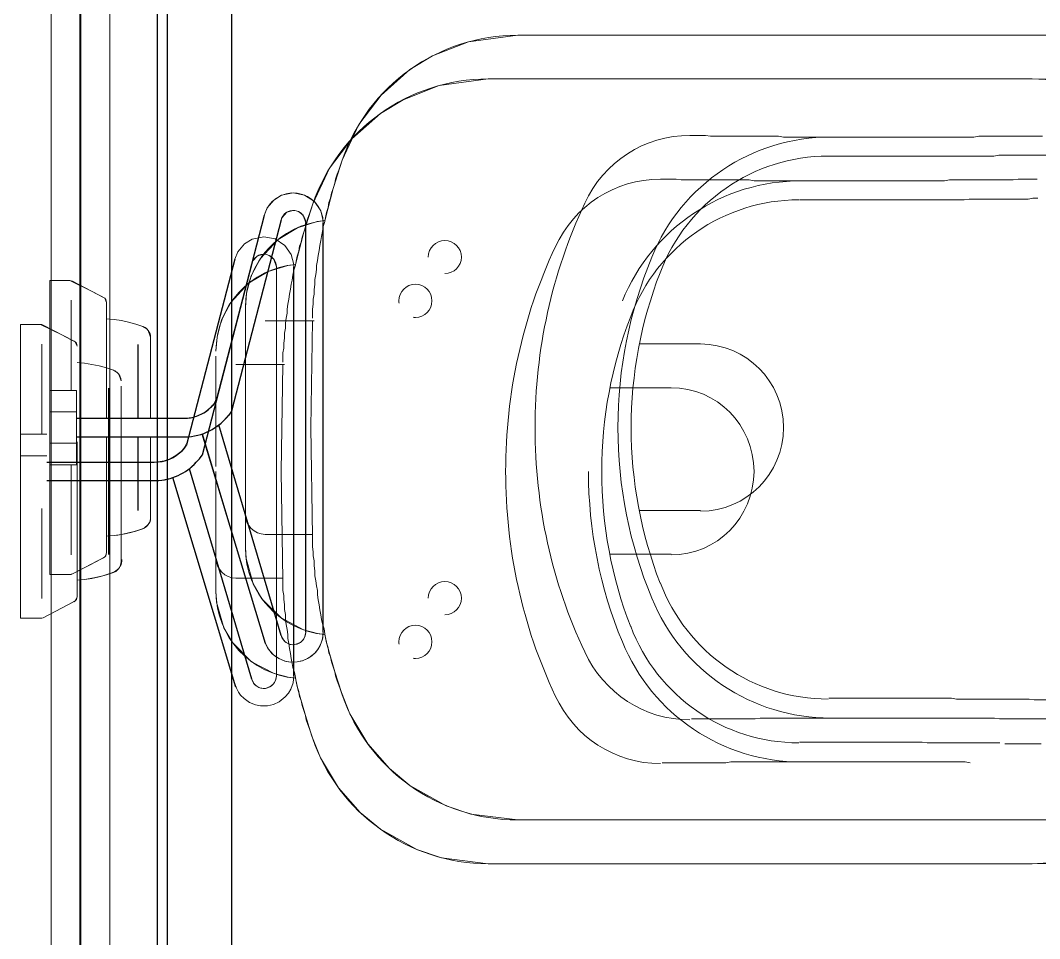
# Model space of a CAD drawing. Extents: x -14.2 to 52.3, y 3.7 to 90.9.
# Drawn here: x 28.876 to 29.398, y 20.151 to 20.621 of the extents above; entities that cross this region are included whole.
import ezdxf

# ---------------------------------------------------------------- set-up
doc = ezdxf.new("R2010")
doc.units = 0
doc.linetypes.add('limpo_PINI-PSG-PE-0102-LAZ-R00$0$IMPORT-IMPORT-DASHDOT', pattern=[1, 0.5, -0.25, 0, -0.25])
for name, color, linetype, lineweight, true_color in [('limpo_PINI-PSG-PE-0102-LAZ-R00$0$0-16', 7, 'limpo_PINI-PSG-PE-0102-LAZ-R00$0$IMPORT-IMPORT-DASHDOT', 5, 0x999999), ('limpo_PINI-PSG-PE-0102-LAZ-R00$0$0-17', 7, 'Continuous', 20, 0x999999), ('limpo_PINI-PSG-PE-0102-LAZ-R00$0$0-19', 7, 'Continuous', 25, 0x999999), ('limpo_PINI-PSG-PE-0102-LAZ-R00$0$0-8', 7, 'Continuous', 5, 0x999999)]:
    doc.layers.add(name, color=color, linetype=linetype, lineweight=lineweight, true_color=true_color)
for name, color, linetype, lineweight in [('limpo_PINI-PSG-PE-0102-LAZ-R00$0$0-20', 7, 'Continuous', 5), ('limpo_PINI-PSG-PE-0102-LAZ-R00$0$A-WALL', 1, 'Continuous', 5), ('limpo_PINI-PSG-PE-0102-LAZ-R00$0$A-WALL-FNSH', 1, 'Continuous', 40), ('limpo_PINI-PSG-PE-0102-LAZ-R00$0$LAYOUT_AMB_LAZ_dwg', 8, 'Continuous', 5)]:
    doc.layers.add(name, color=color, linetype=linetype, lineweight=lineweight)
doc.layers.add('limpo_PINI-PSG-PE-0102-LAZ-R00$0$XR_ARQT', color=7, linetype='Continuous')
doc.layers.add('XR_ARQT', color=7, linetype='Continuous')

# ---------------------------------------------------------------- blocks, each defined once
blk = doc.blocks.new('limpo_PINI-PSG-PE-0102-LAZ-R00$0$LAZ GERAL - PNE_dwg-25011385-009 - PRE - PAV_ LAZER - GERAL')
at = {"layer": 'limpo_PINI-PSG-PE-0102-LAZ-R00$0$0-16'}
blk.add_arc((8.45336, -4.88281), 0.75, 4.0418, 355.9582, dxfattribs=at)
at = {"layer": 'limpo_PINI-PSG-PE-0102-LAZ-R00$0$0-17'}
for p, q in [((7.27528, -4.35276), (7.27528, -4.39885)), ((7.29331, -4.42261), (7.29331, -4.44502)), ((7.27528, -4.43687), (7.27528, -4.48296))]:
    blk.add_line(p, q, dxfattribs=at)
at = {"layer": 'limpo_PINI-PSG-PE-0102-LAZ-R00$0$0-17', "flags": 128}
for points in [[(7.26428, -4.34269), (7.27454, -4.34269), (7.27528, -4.34276), (7.27595, -4.34303), (7.29171, -4.35128), (7.29238, -4.35168), (7.29291, -4.35235), (7.29318, -4.35309), (7.29331, -4.35389), (7.29331, -4.40284), (7.29331, -4.41311)], [(7.3131, -4.3667), (7.31189, -4.36616), (7.30827, -4.36496), (7.30458, -4.36395), (7.30089, -4.36315), (7.29714, -4.36261), (7.29331, -4.36227)], [(7.26428, -4.49303), (7.27454, -4.49303), (7.27528, -4.49296), (7.27595, -4.49269), (7.29171, -4.48445), (7.29238, -4.48404), (7.29291, -4.48337), (7.29318, -4.48264), (7.29331, -4.48183), (7.29331, -4.43288)], [(7.3131, -4.46902), (7.31189, -4.46956), (7.30827, -4.47077), (7.30458, -4.47177), (7.30089, -4.47258), (7.29714, -4.47311), (7.29331, -4.47345)]]:
    blk.add_lwpolyline(points, dxfattribs=at)
at = {"layer": 'limpo_PINI-PSG-PE-0102-LAZ-R00$0$0-17'}
for centre, major_axis, ratio, start_param, end_param in [((7.30875, -4.37273), (0.00228, 0.00707), 1, 5.677274, 5.971254), ((7.31017, -4.37165), (0.00425, 0.00372), 0.999999, 5.564264, 6.216714), ((7.31017, -4.46408), (-0.00479, 0.00299), 1, 3.047188, 3.699639), ((7.30875, -4.46299), (-0.00385, 0.00636), 1, 3.221699, 3.51568)]:
    blk.add_ellipse(centre, major_axis=major_axis, ratio=ratio, start_param=start_param, end_param=end_param, dxfattribs=at)
at = {"layer": 'limpo_PINI-PSG-PE-0102-LAZ-R00$0$0-19'}
for p, q in [((7.39517, -4.5225), (7.39517, -4.31322)), ((7.40413, -4.5225), (7.40413, -4.31322)), ((7.30951, -4.41311), (7.30951, -4.37537)), ((7.38256, -4.52411), (7.35071, -4.41652)), ((7.27786, -4.42261), (7.33394, -4.42261)), ((7.30951, -4.46035), (7.30951, -4.42261)), ((7.33272, -4.42261), (7.33516, -4.42251)), ((7.37451, -4.52822), (7.34227, -4.42099))]:
    blk.add_line(p, q, dxfattribs=at)
at = {"layer": 'limpo_PINI-PSG-PE-0102-LAZ-R00$0$0-19', "flags": 128}
for points in [[(7.37389, -4.30937), (7.34929, -4.40427), (7.34817, -4.40584)], [(7.38256, -4.31161), (7.35721, -4.40955), (7.35584, -4.41148)], [(7.27786, -4.41311), (7.33272, -4.41311), (7.3347, -4.41306)]]:
    blk.add_lwpolyline(points, dxfattribs=at)
at = {"layer": 'limpo_PINI-PSG-PE-0102-LAZ-R00$0$0-19'}
for centre, major_axis, start_param, end_param in [((7.33274, -4.39332), (-0.01666, 0.01078), 2.567136, 2.90778), ((7.33088, -4.39125), (0.00894, 0.02078), 4.306234, 4.417297), ((7.33259, -4.39267), (0.01968, 0.00573), 4.532207, 4.844475), ((7.33259, -4.39296), (-0.01401, 0.02622), 3.16869, 3.549003), ((7.33312, -4.39416), (-0.00752, 0.02741), 2.945655, 3.396397)]:
    blk.add_ellipse(centre, major_axis=major_axis, ratio=1, start_param=start_param, end_param=end_param, dxfattribs=at)
for points in [[(7.32422, -4.17329), (7.32422, -4.17329), (7.32422, -4.8623), (7.32422, -4.8623)], [(7.35722, -4.17329), (7.35722, -4.17329), (7.35722, -4.8623), (7.35722, -4.8623)]]:
    blk.add_open_spline(points, degree=3, dxfattribs=at)
at = {"layer": 'limpo_PINI-PSG-PE-0102-LAZ-R00$0$0-20', "flags": 128}
for points in [[(7.35722, -4.8623), (7.35722, -4.17329)], [(7.32422, -4.17329), (7.32422, -4.8623)], [(7.78169, -4.2172), (7.50356, -4.2172), (7.47846, -4.22057), (7.45996, -4.22779), (7.44846, -4.23481), (7.43371, -4.2478), (7.42236, -4.26288), (7.41381, -4.28113), (7.40915, -4.29552), (7.40513, -4.31139), (7.40492, -4.31203), (7.40103, -4.31252), (7.391, -4.31564), (7.38101, -4.32167), (7.37191, -4.3315), (7.3672, -4.34032), (7.36485, -4.34918), (7.36428, -4.35648), (7.36428, -4.41786), (7.36428, -4.47925), (7.36463, -4.48484), (7.36831, -4.49781), (7.37272, -4.50537), (7.38252, -4.51522), (7.39399, -4.52129), (7.40117, -4.52319), (7.40492, -4.5237), (7.40619, -4.5292), (7.41, -4.54275), (7.41339, -4.55333), (7.41776, -4.5643), (7.42691, -4.57965), (7.43799, -4.59227), (7.44846, -4.60091), (7.467, -4.61126), (7.47958, -4.61549), (7.50356, -4.61852), (7.78169, -4.61852)], [(7.26428, -4.34269), (7.27454, -4.34269), (7.28553, -4.34804), (7.29027, -4.35053), (7.29238, -4.35168), (7.29331, -4.35389), (7.29331, -4.35818), (7.29331, -4.36227), (7.29714, -4.36261), (7.30089, -4.36315), (7.30458, -4.36395), (7.30827, -4.36496), (7.31189, -4.36616), (7.31393, -4.3674), (7.31466, -4.36822), (7.31582, -4.37165), (7.31582, -4.37436), (7.31582, -4.41311), (7.32393, -4.41311), (7.32714, -4.41311), (7.33371, -4.41308), (7.3347, -4.41306), (7.33785, -4.41248), (7.34086, -4.41142), (7.34381, -4.40978), (7.34644, -4.40767), (7.34817, -4.40584), (7.34973, -4.40256), (7.37389, -4.30937), (7.37547, -4.30553), (7.37882, -4.30152), (7.38278, -4.29907), (7.38876, -4.29786), (7.3946, -4.29901), (7.39958, -4.30231), (7.40281, -4.307), (7.40408, -4.31211), (7.40413, -4.31322), (7.40413, -4.5225), (7.4037, -4.52608), (7.40257, -4.52924), (7.40135, -4.53131), (7.39975, -4.53324), (7.39668, -4.53566), (7.39379, -4.53702), (7.39071, -4.53774), (7.38715, -4.53778), (7.38449, -4.53726), (7.38146, -4.53601), (7.3787, -4.53411), (7.3769, -4.53226), (7.37581, -4.53076), (7.37477, -4.52883), (7.37389, -4.52636), (7.3423, -4.42108), (7.34408, -4.42039), (7.34542, -4.41979), (7.3473, -4.41879), (7.34883, -4.41786), (7.35071, -4.41653), (7.35096, -4.41737), (7.38256, -4.52411), (7.38388, -4.52665), (7.38485, -4.52758), (7.38676, -4.52859), (7.38876, -4.52891), (7.38957, -4.52886), (7.39241, -4.52777), (7.39394, -4.52628), (7.39476, -4.52476), (7.39517, -4.5225), (7.39517, -4.31322), (7.39381, -4.30927), (7.39148, -4.30742), (7.38957, -4.30687), (7.38876, -4.30681), (7.38547, -4.30772), (7.38302, -4.31038), (7.38256, -4.31161), (7.35727, -4.40955), (7.35584, -4.41148), (7.35192, -4.41555), (7.35071, -4.41653), (7.3473, -4.41879), (7.34565, -4.41968), (7.34328, -4.42071), (7.34144, -4.42134), (7.33685, -4.42234), (7.33152, -4.42257), (7.32751, -4.42257), (7.31976, -4.42257), (7.31582, -4.42261), (7.31582, -4.46408), (7.31552, -4.46589), (7.31466, -4.46751), (7.31249, -4.46929), (7.31008, -4.47016), (7.30642, -4.47127), (7.30274, -4.47218), (7.29901, -4.47285), (7.29714, -4.47311), (7.29331, -4.47345), (7.29331, -4.48183), (7.29318, -4.48264), (7.29238, -4.48404), (7.29011, -4.48528), (7.28802, -4.48637), (7.28528, -4.48781), (7.27595, -4.49269), (7.27454, -4.49303), (7.27196, -4.49303), (7.26736, -4.49303), (7.26428, -4.49303), (7.26428, -4.34269)]]:
    blk.add_lwpolyline(points, dxfattribs=at)
at = {"layer": 'limpo_PINI-PSG-PE-0102-LAZ-R00$0$0-8'}
for p, q in [((7.26428, -4.34269), (7.26428, -4.49303)), ((7.31582, -4.37165), (7.31582, -4.41311)), ((7.31582, -4.42261), (7.31582, -4.46408))]:
    blk.add_line(p, q, dxfattribs=at)
at = {"layer": 'limpo_PINI-PSG-PE-0102-LAZ-R00$0$0-8', "flags": 128}
for points in [[(7.27786, -4.43687), (7.27786, -4.39885), (7.26428, -4.39885), (7.26428, -4.43687), (7.27786, -4.43687)], [(7.27786, -4.40988), (7.27786, -4.42584), (7.26428, -4.42584), (7.26428, -4.40988), (7.27786, -4.40988)]]:
    blk.add_lwpolyline(points, dxfattribs=at)
at = {"layer": 'limpo_PINI-PSG-PE-0102-LAZ-R00$0$0-8'}
for centre, major_axis, start_param, end_param in [((7.38876, -4.31322), (-0.01086, 0.01086), 3.926994, 6.814877), ((7.38876, -4.31322), (-0.00453, 0.00453), 3.926996, 6.814878), ((7.38876, -4.5225), (-0.01215, 0.0094), 0.912256, 3.800139), ((7.38876, -4.5225), (0.00498, 0.00403), 2.714875, 5.602758)]:
    blk.add_ellipse(centre, major_axis=major_axis, ratio=1, start_param=start_param, end_param=end_param, dxfattribs=at)
for points, knots in [([(7.50356, -4.2172), (7.50356, -4.2172), (7.46292, -4.2172), (7.42693, -4.24303), (7.41381, -4.28113)], [0.3333333, 0.3333333, 0.3333333, 0.3333333, 0.3333333, 1, 1, 1, 1]), ([(7.59161, -4.26843), (7.59161, -4.26843), (7.56833, -4.26843), (7.54758, -4.28197), (7.53785, -4.30314)], [0.3333333, 0.3333333, 0.3333333, 0.3333333, 0.3333333, 1, 1, 1, 1]), ([(7.66358, -4.26927), (7.66358, -4.26927), (7.62336, -4.26927), (7.58738, -4.2934), (7.57214, -4.33066)], [0.3333333, 0.3333333, 0.3333333, 0.3333333, 0.3333333, 1, 1, 1, 1]), ([(7.66231, -4.27901), (7.66231, -4.27901), (7.62421, -4.27901), (7.58992, -4.30272), (7.57637, -4.3387)], [0.3333333, 0.3333333, 0.3333333, 0.3333333, 0.3333333, 1, 1, 1, 1]), ([(7.4663, -4.32219), (7.4663, -4.32219), (7.46165, -4.32219), (7.45784, -4.326), (7.45784, -4.33066)], [0.5, 0.5, 0.5, 0.5, 0.5, 0.6666667, 0.6666667, 0.6666667, 0.6666667]), ([(7.4663, -4.32219), (7.4663, -4.32219), (7.46165, -4.32219), (7.45784, -4.326), (7.45784, -4.33066)], [0.5, 0.5, 0.5, 0.5, 0.5, 0.6666667, 0.6666667, 0.6666667, 0.6666667]), ([(7.47477, -4.33066), (7.47477, -4.33066), (7.47477, -4.326), (7.47096, -4.32219), (7.4663, -4.32219)], [0.3333333, 0.3333333, 0.3333333, 0.3333333, 0.3333333, 0.5, 0.5, 0.5, 0.5]), ([(7.47477, -4.33066), (7.47477, -4.33066), (7.47477, -4.326), (7.47096, -4.32219), (7.4663, -4.32219)], [0.3333333, 0.3333333, 0.3333333, 0.3333333, 0.3333333, 0.5, 0.5, 0.5, 0.5]), ([(7.4663, -4.33912), (7.4663, -4.33912), (7.47096, -4.33912), (7.47477, -4.33531), (7.47477, -4.33066)], [0.1666667, 0.1666667, 0.1666667, 0.1666667, 0.1666667, 0.3333333, 0.3333333, 0.3333333, 0.3333333]), ([(7.4663, -4.33912), (7.4663, -4.33912), (7.47096, -4.33912), (7.47477, -4.33531), (7.47477, -4.33066)], [0.1666667, 0.1666667, 0.1666667, 0.1666667, 0.1666667, 0.3333333, 0.3333333, 0.3333333, 0.3333333]), ([(7.63945, -4.41786), (7.63945, -4.41786), (7.63945, -4.39416), (7.6204, -4.37511), (7.59711, -4.37511)], [0.3333333, 0.3333333, 0.3333333, 0.3333333, 0.3333333, 1, 1, 1, 1]), ([(7.4663, -4.4966), (7.4663, -4.4966), (7.46165, -4.4966), (7.45784, -4.50041), (7.45784, -4.50507)], [0.5, 0.5, 0.5, 0.5, 0.5, 0.6666667, 0.6666667, 0.6666667, 0.6666667]), ([(7.4663, -4.4966), (7.4663, -4.4966), (7.46165, -4.4966), (7.45784, -4.50041), (7.45784, -4.50507)], [0.5, 0.5, 0.5, 0.5, 0.5, 0.6666667, 0.6666667, 0.6666667, 0.6666667]), ([(7.47477, -4.50507), (7.47477, -4.50507), (7.47477, -4.50041), (7.47096, -4.4966), (7.4663, -4.4966)], [0.3333333, 0.3333333, 0.3333333, 0.3333333, 0.3333333, 0.5, 0.5, 0.5, 0.5]), ([(7.47477, -4.50507), (7.47477, -4.50507), (7.47477, -4.50041), (7.47096, -4.4966), (7.4663, -4.4966)], [0.3333333, 0.3333333, 0.3333333, 0.3333333, 0.3333333, 0.5, 0.5, 0.5, 0.5]), ([(7.4663, -4.51354), (7.4663, -4.51354), (7.47096, -4.51354), (7.47477, -4.50973), (7.47477, -4.50507)], [0.1666667, 0.1666667, 0.1666667, 0.1666667, 0.1666667, 0.3333333, 0.3333333, 0.3333333, 0.3333333]), ([(7.4663, -4.51354), (7.4663, -4.51354), (7.47096, -4.51354), (7.47477, -4.50973), (7.47477, -4.50507)], [0.1666667, 0.1666667, 0.1666667, 0.1666667, 0.1666667, 0.3333333, 0.3333333, 0.3333333, 0.3333333])]:
    blk.add_open_spline(points, degree=3, knots=knots, dxfattribs=at)
for points in [[(7.78169, -4.2172), (7.78169, -4.2172), (7.50356, -4.2172), (7.50356, -4.2172)], [(7.59246, -4.26843), (7.59288, -4.26843), (7.59246, -4.26843), (7.59161, -4.26843)], [(7.59965, -4.26843), (7.59965, -4.26843), (7.59246, -4.26843), (7.59246, -4.26843)], [(7.60219, -4.26885), (7.60219, -4.26885), (7.59965, -4.26843), (7.59965, -4.26843)], [(7.63691, -4.26885), (7.63691, -4.26885), (7.60219, -4.26885), (7.60219, -4.26885)], [(7.63945, -4.26927), (7.63945, -4.26927), (7.63691, -4.26885), (7.63691, -4.26885)], [(7.73681, -4.26927), (7.73681, -4.26927), (7.63945, -4.26927), (7.63945, -4.26927)], [(7.664, -4.26927), (7.66527, -4.26927), (7.66527, -4.26927), (7.66358, -4.26927)], [(7.73935, -4.26885), (7.73935, -4.26885), (7.73681, -4.26927), (7.73681, -4.26927)], [(7.77195, -4.26885), (7.77195, -4.26885), (7.73935, -4.26885), (7.73935, -4.26885)], [(7.66273, -4.27901), (7.664, -4.27901), (7.664, -4.27901), (7.66231, -4.27901)], [(7.74697, -4.27901), (7.74697, -4.27901), (7.66273, -4.27901), (7.66273, -4.27901)], [(7.74951, -4.27859), (7.74951, -4.27859), (7.74697, -4.27901), (7.74697, -4.27901)], [(7.77957, -4.27859), (7.77957, -4.27859), (7.74951, -4.27859), (7.74951, -4.27859)], [(7.41212, -4.28621), (7.41212, -4.28621), (7.41296, -4.28367), (7.41296, -4.28367)], [(7.41296, -4.28367), (7.41296, -4.28367), (7.41381, -4.28113), (7.41381, -4.28113)], [(7.41042, -4.29086), (7.41042, -4.29086), (7.41127, -4.28832), (7.41127, -4.28832)], [(7.41127, -4.28832), (7.41127, -4.28832), (7.41212, -4.28621), (7.41212, -4.28621)], [(7.40915, -4.29552), (7.40915, -4.29552), (7.41, -4.29298), (7.41, -4.29298)], [(7.41, -4.29298), (7.41, -4.29298), (7.41042, -4.29086), (7.41042, -4.29086)], [(7.40788, -4.3006), (7.40788, -4.3006), (7.40831, -4.29806), (7.40831, -4.29806)], [(7.40831, -4.29806), (7.40831, -4.29806), (7.40915, -4.29552), (7.40915, -4.29552)], [(7.40661, -4.30526), (7.40661, -4.30526), (7.40704, -4.30272), (7.40704, -4.30272)], [(7.40704, -4.30272), (7.40704, -4.30272), (7.40788, -4.3006), (7.40788, -4.3006)], [(7.53785, -4.30314), (7.52091, -4.33912), (7.51245, -4.37807), (7.51245, -4.41786)], [(7.40492, -4.31245), (7.40492, -4.31245), (7.40534, -4.31034), (7.40534, -4.31034)], [(7.40534, -4.31034), (7.40534, -4.31034), (7.40577, -4.3078), (7.40577, -4.3078)], [(7.40577, -4.3078), (7.40577, -4.3078), (7.40661, -4.30526), (7.40661, -4.30526)], [(7.40492, -4.31203), (7.38206, -4.31415), (7.36428, -4.3332), (7.36428, -4.35648)], [(7.40365, -4.31753), (7.40365, -4.31753), (7.40407, -4.31499), (7.40407, -4.31499)], [(7.40407, -4.31499), (7.40407, -4.31499), (7.40492, -4.31245), (7.40492, -4.31245)], [(7.4028, -4.32219), (7.4028, -4.32219), (7.40323, -4.32007), (7.40323, -4.32007)], [(7.40323, -4.32007), (7.40323, -4.32007), (7.40365, -4.31753), (7.40365, -4.31753)], [(7.40196, -4.32727), (7.40196, -4.32727), (7.40238, -4.32473), (7.40238, -4.32473)], [(7.40238, -4.32473), (7.40238, -4.32473), (7.4028, -4.32219), (7.4028, -4.32219)], [(7.40111, -4.33235), (7.40111, -4.33235), (7.40153, -4.32981), (7.40153, -4.32981)], [(7.40153, -4.32981), (7.40153, -4.32981), (7.40196, -4.32727), (7.40196, -4.32727)], [(7.57214, -4.33066), (7.56071, -4.3586), (7.55478, -4.38781), (7.55478, -4.41786)], [(7.40069, -4.33489), (7.40069, -4.33489), (7.40111, -4.33235), (7.40111, -4.33235)], [(7.40069, -4.33701), (7.40069, -4.33701), (7.40069, -4.33489), (7.40069, -4.33489)], [(7.39984, -4.34209), (7.39984, -4.34209), (7.40026, -4.33955), (7.40026, -4.33955)], [(7.40026, -4.33955), (7.40026, -4.33955), (7.40069, -4.33701), (7.40069, -4.33701)], [(7.57637, -4.3387), (7.56663, -4.36368), (7.56155, -4.39077), (7.56155, -4.41786)], [(7.39942, -4.34717), (7.39942, -4.34717), (7.39984, -4.34463), (7.39984, -4.34463)], [(7.39984, -4.34463), (7.39984, -4.34463), (7.39984, -4.34209), (7.39984, -4.34209)], [(7.39899, -4.35225), (7.39899, -4.35225), (7.39942, -4.34971), (7.39942, -4.34971)], [(7.39942, -4.34971), (7.39942, -4.34971), (7.39942, -4.34717), (7.39942, -4.34717)], [(7.36428, -4.41786), (7.36428, -4.41786), (7.36428, -4.35648), (7.36428, -4.35648)], [(7.39857, -4.35733), (7.39857, -4.35733), (7.39899, -4.35479), (7.39899, -4.35479)], [(7.39857, -4.36198), (7.39857, -4.36198), (7.39857, -4.35733), (7.39857, -4.35733)], [(7.39899, -4.35479), (7.39899, -4.35479), (7.39899, -4.35225), (7.39899, -4.35225)], [(7.36428, -4.41786), (7.36428, -4.41786), (7.36428, -4.35902), (7.36428, -4.35902)], [(7.36428, -4.41532), (7.36428, -4.41532), (7.36428, -4.35902), (7.36428, -4.35902)], [(7.39857, -4.36325), (7.39857, -4.36325), (7.37444, -4.36325), (7.37444, -4.36325)], [(7.39857, -4.36325), (7.39857, -4.36325), (7.37444, -4.36325), (7.37444, -4.36325)], [(7.37444, -4.36325), (7.37444, -4.36325), (7.39942, -4.36325), (7.39942, -4.36325)], [(7.39857, -4.36325), (7.39857, -4.36325), (7.39772, -4.41786), (7.39772, -4.41786)], [(7.56579, -4.37511), (7.56579, -4.37511), (7.59711, -4.37511), (7.59711, -4.37511)], [(7.36428, -4.41532), (7.36428, -4.41532), (7.36428, -4.47671), (7.36428, -4.47671)], [(7.36428, -4.41786), (7.36428, -4.41786), (7.36428, -4.47671), (7.36428, -4.47671)], [(7.36428, -4.41786), (7.36428, -4.41786), (7.36428, -4.47925), (7.36428, -4.47925)], [(7.39857, -4.47332), (7.39857, -4.47332), (7.39772, -4.41786), (7.39772, -4.41786)], [(7.51245, -4.41786), (7.51245, -4.45766), (7.52091, -4.49703), (7.53785, -4.53259)], [(7.55478, -4.41786), (7.55478, -4.44792), (7.56071, -4.47755), (7.57214, -4.50507)], [(7.56155, -4.41786), (7.56155, -4.44496), (7.56663, -4.47205), (7.57637, -4.49745)], [(7.59711, -4.46062), (7.6204, -4.46062), (7.63945, -4.44157), (7.63945, -4.41786)], [(7.56579, -4.4602), (7.56579, -4.4602), (7.59711, -4.4602), (7.59711, -4.4602)], [(7.36428, -4.46231), (7.36428, -4.46782), (7.36894, -4.47247), (7.37444, -4.47247)], [(7.36428, -4.46231), (7.36428, -4.46782), (7.36894, -4.47247), (7.37444, -4.47247)], [(7.36428, -4.46231), (7.36428, -4.46782), (7.36894, -4.47247), (7.37444, -4.47247)], [(7.39857, -4.47247), (7.39857, -4.47247), (7.37444, -4.47247), (7.37444, -4.47247)], [(7.39857, -4.47247), (7.39857, -4.47247), (7.37444, -4.47247), (7.37444, -4.47247)], [(7.39857, -4.47882), (7.39857, -4.47882), (7.39857, -4.47332), (7.39857, -4.47332)], [(7.36428, -4.47925), (7.36428, -4.50253), (7.38206, -4.52158), (7.40492, -4.5237)], [(7.39899, -4.48136), (7.39899, -4.48136), (7.39857, -4.47882), (7.39857, -4.47882)], [(7.39899, -4.48348), (7.39899, -4.48348), (7.39899, -4.48136), (7.39899, -4.48136)], [(7.39942, -4.48602), (7.39942, -4.48602), (7.39899, -4.48348), (7.39899, -4.48348)], [(7.39942, -4.48856), (7.39942, -4.48856), (7.39942, -4.48602), (7.39942, -4.48602)], [(7.39984, -4.4911), (7.39984, -4.4911), (7.39942, -4.48856), (7.39942, -4.48856)], [(7.39984, -4.49364), (7.39984, -4.49364), (7.39984, -4.4911), (7.39984, -4.4911)], [(7.40026, -4.49618), (7.40026, -4.49618), (7.39984, -4.49364), (7.39984, -4.49364)], [(7.40069, -4.49872), (7.40069, -4.49872), (7.40026, -4.49618), (7.40026, -4.49618)], [(7.57637, -4.49703), (7.58992, -4.53301), (7.62421, -4.55672), (7.66231, -4.55672)], [(7.40111, -4.50126), (7.40111, -4.50126), (7.40069, -4.49872), (7.40069, -4.49872)], [(7.40111, -4.50338), (7.40111, -4.50338), (7.40111, -4.50126), (7.40111, -4.50126)], [(7.40153, -4.50592), (7.40153, -4.50592), (7.40111, -4.50338), (7.40111, -4.50338)], [(7.40196, -4.50846), (7.40196, -4.50846), (7.40153, -4.50592), (7.40153, -4.50592)], [(7.40238, -4.511), (7.40238, -4.511), (7.40196, -4.50846), (7.40196, -4.50846)], [(7.57214, -4.50507), (7.58738, -4.54232), (7.62336, -4.56645), (7.66358, -4.56645)], [(7.4028, -4.51354), (7.4028, -4.51354), (7.40238, -4.511), (7.40238, -4.511)], [(7.40323, -4.51608), (7.40323, -4.51608), (7.4028, -4.51354), (7.4028, -4.51354)], [(7.40365, -4.51819), (7.40365, -4.51819), (7.40323, -4.51608), (7.40323, -4.51608)], [(7.4045, -4.52073), (7.4045, -4.52073), (7.40365, -4.51819), (7.40365, -4.51819)], [(7.40492, -4.52327), (7.40492, -4.52327), (7.4045, -4.52073), (7.4045, -4.52073)], [(7.40534, -4.52539), (7.40534, -4.52539), (7.40492, -4.52327), (7.40492, -4.52327)], [(7.40577, -4.52793), (7.40577, -4.52793), (7.40534, -4.52539), (7.40534, -4.52539)], [(7.40661, -4.53047), (7.40661, -4.53047), (7.40577, -4.52793), (7.40577, -4.52793)], [(7.40704, -4.53301), (7.40704, -4.53301), (7.40661, -4.53047), (7.40661, -4.53047)], [(7.40788, -4.53513), (7.40788, -4.53513), (7.40704, -4.53301), (7.40704, -4.53301)], [(7.53785, -4.53259), (7.54758, -4.55375), (7.56833, -4.5673), (7.59161, -4.5673)], [(7.40831, -4.53767), (7.40831, -4.53767), (7.40788, -4.53513), (7.40788, -4.53513)], [(7.40915, -4.54021), (7.40915, -4.54021), (7.40831, -4.53767), (7.40831, -4.53767)], [(7.41, -4.54275), (7.41, -4.54275), (7.40915, -4.54021), (7.40915, -4.54021)], [(7.41042, -4.54486), (7.41042, -4.54486), (7.41, -4.54275), (7.41, -4.54275)], [(7.41127, -4.5474), (7.41127, -4.5474), (7.41042, -4.54486), (7.41042, -4.54486)], [(7.41212, -4.54952), (7.41212, -4.54952), (7.41127, -4.5474), (7.41127, -4.5474)], [(7.41296, -4.55206), (7.41296, -4.55206), (7.41212, -4.54952), (7.41212, -4.54952)], [(7.41381, -4.5546), (7.41381, -4.5546), (7.41296, -4.55206), (7.41296, -4.55206)], [(7.41381, -4.5546), (7.42693, -4.5927), (7.46292, -4.61852), (7.50356, -4.61852)], [(7.66273, -4.55629), (7.66273, -4.55629), (7.72538, -4.55629), (7.72538, -4.55629)], [(7.72538, -4.55629), (7.72538, -4.55629), (7.72792, -4.55672), (7.72792, -4.55672)], [(7.72792, -4.55672), (7.72792, -4.55672), (7.76518, -4.55672), (7.76518, -4.55672)], [(7.76518, -4.55672), (7.76518, -4.55672), (7.76772, -4.55714), (7.76772, -4.55714)], [(7.76772, -4.55714), (7.76772, -4.55714), (7.78465, -4.55714), (7.78465, -4.55714)], [(7.59246, -4.56688), (7.59246, -4.56688), (7.62505, -4.56688), (7.62505, -4.56688)], [(7.62505, -4.56688), (7.62505, -4.56688), (7.62759, -4.56645), (7.62759, -4.56645)], [(7.62759, -4.56645), (7.62759, -4.56645), (7.7474, -4.56645), (7.7474, -4.56645)], [(7.7474, -4.56645), (7.7474, -4.56645), (7.74994, -4.56688), (7.74994, -4.56688)], [(7.74994, -4.56688), (7.74994, -4.56688), (7.78423, -4.56688), (7.78423, -4.56688)], [(7.78169, -4.61852), (7.78169, -4.61852), (7.50356, -4.61852), (7.50356, -4.61852)]]:
    blk.add_open_spline(points, degree=3, dxfattribs=at)
blk = doc.blocks.new('limpo_PINI-PSG-PE-0102-LAZ-R00$0$LAYOUT_AMB_LAZ_dwg-2867451-5PPE_008_LAZER__P_A_0_09_')
at = {"color": 71, "lineweight": 25}
for p, q in [((37518.94, 14719.21), (37494.33, 14624.31)), ((37527.61, 14716.96), (37502.26, 14619.02)), ((37549.17, 14506.08), (37549.17, 14715.35)), ((37454.56, 14568.22), (37454.56, 14653.21)), ((37493.22, 14622.73), (37494.39, 14624.31)), ((37500.89, 14617.09), (37502.31, 14619.02)), ((37527.61, 14504.47), (37495.76, 14612.06)), ((37422.91, 14605.96), (37478.99, 14605.96)), ((37477.77, 14605.96), (37480.21, 14606.07)), ((37519.55, 14500.36), (37487.32, 14607.59))]:
    blk.add_line(p, q, dxfattribs=at)
at = {"color": 253, "lineweight": 20}
for p, q in [((37420.32, 14675.82), (37420.32, 14629.72)), ((37420.32, 14591.71), (37420.32, 14545.61))]:
    blk.add_line(p, q, dxfattribs=at)
at = {"color": 9, "lineweight": 5}
for p, q in [((37422.91, 14629.72), (37409.33, 14629.72)), ((37409.33, 14618.69), (37422.91, 14618.69)), ((37464.81, 14606), (37460.87, 14605.96)), ((37417, 14535.55), (37412.41, 14535.55))]:
    blk.add_line(p, q, dxfattribs=at)
at = {"color": 9, "lineweight": 5, "flags": 128}
for points in [[(37479.28, 14855.29), (37479.28, 14166.28)], [(37509.33, 14549.33), (37509.67, 14543.74), (37513.36, 14530.76), (37517.77, 14523.21), (37527.57, 14513.36), (37539.03, 14507.29), (37546.21, 14505.39), (37549.97, 14504.88), (37551.24, 14499.38), (37555.05, 14485.83), (37558.43, 14475.25), (37562.81, 14464.28), (37571.96, 14448.92), (37583.04, 14436.31), (37593.51, 14427.66), (37612.05, 14417.32), (37624.63, 14413.09), (37648.6, 14410.06), (37926.73, 14410.06), (37946.12, 14411.14)], [(37940.22, 14810.85), (37926.73, 14811.38), (37648.6, 14811.38), (37623.5, 14808.01), (37605.01, 14800.79), (37593.5, 14793.77), (37578.76, 14780.78), (37567.41, 14765.7), (37558.86, 14747.45), (37554.2, 14733.06), (37550.18, 14717.18), (37549.97, 14716.55), (37546.08, 14716.06), (37536.05, 14712.94), (37526.06, 14706.9), (37516.96, 14697.08), (37512.25, 14688.26), (37509.9, 14679.4), (37509.33, 14672.1)], [(37468.98, 14615.47), (37472.19, 14615.47), (37478.76, 14615.49), (37479.75, 14615.52), (37482.89, 14616.09), (37485.91, 14617.15), (37488.86, 14618.79), (37491.49, 14620.91), (37493.22, 14622.73), (37494.78, 14626.01), (37518.94, 14719.21), (37520.52, 14723.05), (37523.86, 14727.06), (37527.83, 14729.5), (37533.81, 14730.72), (37539.65, 14729.56), (37544.62, 14726.27), (37547.86, 14721.57), (37549.13, 14716.46), (37549.17, 14715.35)], [(37496.01, 14611.21), (37527.61, 14504.47), (37528.93, 14501.92), (37529.9, 14501), (37531.81, 14499.99), (37533.81, 14499.67), (37534.62, 14499.72), (37537.46, 14500.81), (37538.98, 14502.29), (37539.81, 14503.82), (37540.22, 14506.08), (37540.22, 14715.35), (37538.86, 14719.3), (37536.53, 14721.16), (37534.62, 14721.71), (37533.81, 14721.76), (37530.52, 14720.85), (37528.07, 14718.2), (37527.61, 14716.96), (37502.31, 14619.02), (37500.89, 14617.09), (37496.97, 14613.03), (37495.76, 14612.05), (37492.35, 14609.78), (37490.7, 14608.9), (37488.33, 14607.87), (37486.49, 14607.24), (37481.9, 14606.24), (37476.57, 14606.01), (37472.56, 14606.01)], [(37409.33, 14535.55), (37409.33, 14685.88), (37419.59, 14685.88), (37430.57, 14680.53), (37435.32, 14678.05), (37437.42, 14676.9), (37438.36, 14674.68)], [(37438.36, 14666.3), (37442.18, 14665.97), (37445.94, 14665.43), (37449.63, 14664.63), (37453.32, 14663.62), (37456.94, 14662.41), (37458.98, 14661.18), (37459.71, 14660.36), (37460.87, 14656.93)], [(37460.87, 14654.21), (37460.87, 14564.5), (37460.57, 14562.69), (37459.71, 14561.07), (37457.54, 14559.28), (37455.13, 14558.41), (37451.47, 14557.31), (37447.78, 14556.4), (37444.06, 14555.73), (37442.18, 14555.46), (37438.36, 14555.13)], [(37549.17, 14506.08), (37548.75, 14502.5), (37547.61, 14499.33), (37546.4, 14497.27), (37544.79, 14495.34), (37541.73, 14492.92), (37538.84, 14491.56), (37535.75, 14490.84), (37532.19, 14490.8), (37529.54, 14491.32), (37526.51, 14492.56), (37523.75, 14494.47), (37521.95, 14496.32), (37520.86, 14497.82), (37519.81, 14499.75), (37518.94, 14502.22), (37487.35, 14607.5), (37489.13, 14608.19), (37490.46, 14608.79), (37492.35, 14609.78), (37493.88, 14610.72), (37495.76, 14612.05)], [(37438.36, 14546.75), (37438.23, 14545.94), (37437.42, 14544.53), (37435.16, 14543.3)], [(37430.33, 14540.77), (37421, 14535.88), (37419.59, 14535.55)]]:
    blk.add_lwpolyline(points, dxfattribs=at)
at = {"color": 253, "lineweight": 20, "flags": 128}
for points in [[(37409.33, 14685.88), (37419.59, 14685.88), (37420.32, 14685.82), (37421, 14685.55), (37436.75, 14677.3)], [(37436.75, 14677.37), (37437.42, 14676.9), (37437.96, 14676.23), (37438.23, 14675.49), (37438.36, 14674.68)], [(37458.14, 14661.88), (37456.94, 14662.41), (37453.32, 14663.62), (37449.63, 14664.63), (37445.94, 14665.43), (37442.18, 14665.97), (37438.36, 14666.3)], [(37436.75, 14544.06), (37437.42, 14544.53), (37437.96, 14545.2), (37438.23, 14545.94), (37438.36, 14546.75), (37438.36, 14625.8)], [(37458.14, 14559.55), (37456.94, 14559.02), (37453.32, 14557.81), (37449.63, 14556.8), (37445.94, 14556), (37442.18, 14555.46), (37438.36, 14555.13)], [(37409.33, 14535.55), (37419.59, 14535.55), (37420.32, 14535.61), (37421, 14535.88), (37436.75, 14544.13)]]:
    blk.add_lwpolyline(points, dxfattribs=at)
at = {"color": 71, "lineweight": 25, "flags": 128}
blk.add_lwpolyline([(37422.91, 14615.47), (37477.77, 14615.47), (37479.75, 14615.52)], dxfattribs=at)
at = {"color": 9, "lineweight": 5}
for centre, start, end in [((37533.81, 14715.35), 360, 165.4635), ((37533.81, 14506.08), 194.5365, 360)]:
    blk.add_arc(centre, 6.41, start, end, dxfattribs=at)
at = {"color": 253, "lineweight": 20}
for centre, radius, start, end in [((37455.22, 14656.93), 5.65, 0, 54.431), ((37453.8, 14565.59), 7.43, 305.7447, 0.9634)]:
    blk.add_arc(centre, radius, start, end, dxfattribs=at)
at = {"color": 71, "lineweight": 25}
for centre, radius, start in [((37477.64, 14635.91), 20.5, 275.9179), ((37478.17, 14634.41), 28.42, 274.1116)]:
    blk.add_arc(centre, radius, start, 320.8564, dxfattribs=at)
blk.add_open_spline([(37479.28, 14855.29), (37479.28, 14855.29), (37479.28, 14166.28), (37479.28, 14166.28)], degree=3, dxfattribs=at)
at = {"color": 9, "lineweight": 5}
for points, knots in [([(37648.6, 14811.38), (37648.6, 14811.38), (37607.96, 14811.38), (37571.98, 14785.55), (37558.86, 14747.45)], [0.3333333, 0.3333333, 0.3333333, 0.3333333, 0.3333333, 1, 1, 1, 1]), ([(37736.66, 14760.15), (37736.66, 14760.15), (37713.37, 14760.15), (37692.63, 14746.61), (37682.89, 14725.44)], [0.3333333, 0.3333333, 0.3333333, 0.3333333, 0.3333333, 1, 1, 1, 1]), ([(37808.62, 14759.31), (37808.62, 14759.31), (37768.41, 14759.31), (37732.42, 14735.18), (37717.18, 14697.92)], [0.3333333, 0.3333333, 0.3333333, 0.3333333, 0.3333333, 1, 1, 1, 1]), ([(37807.35, 14749.57), (37807.35, 14749.57), (37769.25, 14749.57), (37734.96, 14725.86), (37721.42, 14689.88)], [0.3333333, 0.3333333, 0.3333333, 0.3333333, 0.3333333, 1, 1, 1, 1]), ([(37611.35, 14706.39), (37611.35, 14706.39), (37606.69, 14706.39), (37602.88, 14702.58), (37602.88, 14697.92)], [0.5, 0.5, 0.5, 0.5, 0.5, 0.6666667, 0.6666667, 0.6666667, 0.6666667]), ([(37619.82, 14697.92), (37619.82, 14697.92), (37619.82, 14702.58), (37616.01, 14706.39), (37611.35, 14706.39)], [0.3333333, 0.3333333, 0.3333333, 0.3333333, 0.3333333, 0.5, 0.5, 0.5, 0.5]), ([(37602.88, 14697.92), (37602.88, 14697.92), (37602.88, 14697.51), (37602.91, 14697.11), (37602.97, 14696.72)], [0.66666667, 0.66666667, 0.66666667, 0.66666667, 0.66666668, 0.69591094, 0.69591094, 0.69591094, 0.69591094]), ([(37611.35, 14689.46), (37611.35, 14689.46), (37616.01, 14689.46), (37619.82, 14693.27), (37619.82, 14697.92)], [0.1666667, 0.1666667, 0.1666667, 0.1666667, 0.1666667, 0.3333333, 0.3333333, 0.3333333, 0.3333333]), ([(37784.49, 14610.72), (37784.49, 14610.72), (37784.49, 14634.42), (37765.44, 14653.47), (37742.16, 14653.47)], [0.3333333, 0.3333333, 0.3333333, 0.3333333, 0.3333333, 1, 1, 1, 1]), ([(37926.73, 14410.06), (37926.73, 14410.06), (38007.59, 14410.06), (38077.86, 14466.36), (38095.64, 14545.1)], [0.3333333, 0.3333333, 0.3333333, 0.3333333, 0.3333333, 1, 1, 1, 1]), ([(37611.35, 14531.98), (37611.35, 14531.98), (37606.69, 14531.98), (37602.88, 14528.17), (37602.88, 14523.51)], [0.5, 0.5, 0.5, 0.5, 0.5, 0.6666667, 0.6666667, 0.6666667, 0.6666667]), ([(37619.82, 14523.51), (37619.82, 14523.51), (37619.82, 14528.17), (37616.01, 14531.98), (37611.35, 14531.98)], [0.3333333, 0.3333333, 0.3333333, 0.3333333, 0.3333333, 0.5, 0.5, 0.5, 0.5]), ([(37602.88, 14523.51), (37602.88, 14523.51), (37602.88, 14523.1), (37602.91, 14522.7), (37602.97, 14522.31)], [0.66666667, 0.66666667, 0.66666667, 0.66666667, 0.66666668, 0.69565404, 0.69565404, 0.69565404, 0.69565404]), ([(37611.35, 14515.04), (37611.35, 14515.04), (37616.01, 14515.04), (37619.82, 14518.85), (37619.82, 14523.51)], [0.1666667, 0.1666667, 0.1666667, 0.1666667, 0.1666667, 0.3333333, 0.3333333, 0.3333333, 0.3333333])]:
    blk.add_open_spline(points, degree=3, knots=knots, dxfattribs=at)
for points in [[(37926.73, 14811.38), (37926.73, 14811.38), (37648.6, 14811.38), (37648.6, 14811.38)], [(38095.64, 14675.91), (38077.86, 14755.07), (38007.59, 14811.38), (37926.73, 14811.38)], [(37737.5, 14760.15), (37737.93, 14760.15), (37737.5, 14760.15), (37736.66, 14760.15)], [(37744.7, 14760.15), (37744.7, 14760.15), (37737.5, 14760.15), (37737.5, 14760.15)], [(37747.24, 14759.73), (37747.24, 14759.73), (37744.7, 14760.15), (37744.7, 14760.15)], [(37781.95, 14759.73), (37781.95, 14759.73), (37747.24, 14759.73), (37747.24, 14759.73)], [(37784.49, 14759.31), (37784.49, 14759.31), (37781.95, 14759.73), (37781.95, 14759.73)], [(37881.86, 14759.31), (37881.86, 14759.31), (37784.49, 14759.31), (37784.49, 14759.31)], [(37809.05, 14759.31), (37810.32, 14759.31), (37810.32, 14759.31), (37808.62, 14759.31)], [(37884.4, 14759.73), (37884.4, 14759.73), (37881.86, 14759.31), (37881.86, 14759.31)], [(37917, 14759.73), (37917, 14759.73), (37884.4, 14759.73), (37884.4, 14759.73)], [(37919.54, 14760.15), (37919.54, 14760.15), (37917, 14759.73), (37917, 14759.73)], [(37929.27, 14760.15), (37929.27, 14760.15), (37919.54, 14760.15), (37919.54, 14760.15)], [(37558.01, 14744.91), (37558.01, 14744.91), (37558.86, 14747.45), (37558.86, 14747.45)], [(37892.02, 14749.57), (37892.02, 14749.57), (37807.78, 14749.57), (37807.78, 14749.57)], [(37894.56, 14749.99), (37894.56, 14749.99), (37892.02, 14749.57), (37892.02, 14749.57)], [(37924.62, 14749.99), (37924.62, 14749.99), (37894.56, 14749.99), (37894.56, 14749.99)], [(37927.16, 14750.42), (37927.16, 14750.42), (37924.62, 14749.99), (37924.62, 14749.99)], [(37929.7, 14750.42), (37929.7, 14750.42), (37927.16, 14750.42), (37927.16, 14750.42)], [(37555.47, 14737.72), (37555.47, 14737.72), (37556.32, 14740.26), (37556.32, 14740.26)], [(37556.32, 14740.26), (37556.32, 14740.26), (37557.16, 14742.37), (37557.16, 14742.37)], [(37557.16, 14742.37), (37557.16, 14742.37), (37558.01, 14744.91), (37558.01, 14744.91)], [(37554.2, 14733.06), (37554.2, 14733.06), (37555.05, 14735.6), (37555.05, 14735.6)], [(37555.05, 14735.6), (37555.05, 14735.6), (37555.47, 14737.72), (37555.47, 14737.72)], [(37552.93, 14727.98), (37552.93, 14727.98), (37553.35, 14730.52), (37553.35, 14730.52)], [(37553.35, 14730.52), (37553.35, 14730.52), (37554.2, 14733.06), (37554.2, 14733.06)], [(37551.66, 14723.32), (37551.66, 14723.32), (37552.08, 14725.86), (37552.08, 14725.86)], [(37552.08, 14725.86), (37552.08, 14725.86), (37552.93, 14727.98), (37552.93, 14727.98)], [(37682.89, 14725.44), (37665.96, 14689.46), (37657.49, 14650.51), (37657.49, 14610.72)], [(37550.39, 14718.24), (37550.39, 14718.24), (37550.81, 14720.78), (37550.81, 14720.78)], [(37550.81, 14720.78), (37550.81, 14720.78), (37551.66, 14723.32), (37551.66, 14723.32)], [(37549.97, 14716.55), (37527.11, 14714.43), (37509.33, 14695.38), (37509.33, 14672.1)], [(37549.12, 14713.59), (37549.12, 14713.59), (37549.97, 14716.13), (37549.97, 14716.13)], [(37549.97, 14716.13), (37549.97, 14716.13), (37550.39, 14718.24), (37550.39, 14718.24)], [(37548.27, 14708.51), (37548.27, 14708.51), (37548.7, 14711.05), (37548.7, 14711.05)], [(37548.7, 14711.05), (37548.7, 14711.05), (37549.12, 14713.59), (37549.12, 14713.59)], [(37547, 14701.31), (37547, 14701.31), (37547.43, 14703.85), (37547.43, 14703.85)], [(37547.43, 14703.85), (37547.43, 14703.85), (37547.85, 14706.39), (37547.85, 14706.39)], [(37547.85, 14706.39), (37547.85, 14706.39), (37548.27, 14708.51), (37548.27, 14708.51)], [(37546.16, 14696.23), (37546.16, 14696.23), (37546.58, 14698.77), (37546.58, 14698.77)], [(37546.58, 14698.77), (37546.58, 14698.77), (37547, 14701.31), (37547, 14701.31)], [(37545.73, 14693.69), (37545.73, 14693.69), (37546.16, 14696.23), (37546.16, 14696.23)], [(37545.73, 14691.57), (37545.73, 14691.57), (37545.73, 14693.69), (37545.73, 14693.69)], [(37544.89, 14686.49), (37544.89, 14686.49), (37545.31, 14689.03), (37545.31, 14689.03)], [(37545.31, 14689.03), (37545.31, 14689.03), (37545.73, 14691.57), (37545.73, 14691.57)], [(37610.16, 14689.54), (37610.55, 14689.48), (37610.95, 14689.46), (37611.35, 14689.46)], [(37721.42, 14689.88), (37711.68, 14664.9), (37706.6, 14637.81), (37706.6, 14610.72)], [(37544.46, 14681.41), (37544.46, 14681.41), (37544.89, 14683.95), (37544.89, 14683.95)], [(37544.89, 14683.95), (37544.89, 14683.95), (37544.89, 14686.49), (37544.89, 14686.49)], [(37544.04, 14676.33), (37544.04, 14676.33), (37544.46, 14678.87), (37544.46, 14678.87)], [(37544.46, 14678.87), (37544.46, 14678.87), (37544.46, 14681.41), (37544.46, 14681.41)], [(37543.62, 14671.25), (37543.62, 14671.25), (37544.04, 14673.79), (37544.04, 14673.79)], [(37544.04, 14673.79), (37544.04, 14673.79), (37544.04, 14676.33), (37544.04, 14676.33)], [(37509.33, 14613.26), (37509.33, 14613.26), (37509.33, 14669.56), (37509.33, 14669.56)], [(37543.62, 14666.6), (37543.62, 14666.6), (37543.62, 14671.25), (37543.62, 14671.25)], [(37519.49, 14665.33), (37519.49, 14665.33), (37544.46, 14665.33), (37544.46, 14665.33)], [(37543.62, 14665.33), (37543.62, 14665.33), (37542.77, 14610.72), (37542.77, 14610.72)], [(37710.83, 14653.47), (37710.83, 14653.47), (37742.16, 14653.47), (37742.16, 14653.47)], [(37509.33, 14610.72), (37509.33, 14610.72), (37509.33, 14549.33), (37509.33, 14549.33)], [(37543.62, 14555.26), (37543.62, 14555.26), (37542.77, 14610.72), (37542.77, 14610.72)], [(37657.49, 14610.72), (37657.49, 14570.92), (37665.96, 14531.55), (37682.89, 14495.99)], [(37699.83, 14610.72), (37699.83, 14580.66), (37705.75, 14551.03), (37717.18, 14523.51)], [(37706.6, 14610.72), (37706.6, 14583.62), (37711.68, 14556.53), (37721.42, 14531.13)], [(37742.16, 14567.96), (37765.44, 14567.96), (37784.49, 14587.01), (37784.49, 14610.72)], [(37710.83, 14568.38), (37710.83, 14568.38), (37742.16, 14568.38), (37742.16, 14568.38)], [(37509.33, 14566.27), (37509.33, 14560.76), (37513.98, 14556.11), (37519.49, 14556.11)], [(37543.62, 14556.11), (37543.62, 14556.11), (37519.49, 14556.11), (37519.49, 14556.11)], [(37543.62, 14549.76), (37543.62, 14549.76), (37543.62, 14555.26), (37543.62, 14555.26)], [(37509.33, 14549.33), (37509.33, 14526.05), (37527.11, 14507), (37549.97, 14504.88)], [(37544.04, 14547.22), (37544.04, 14547.22), (37543.62, 14549.76), (37543.62, 14549.76)], [(37544.04, 14545.1), (37544.04, 14545.1), (37544.04, 14547.22), (37544.04, 14547.22)], [(37544.46, 14542.56), (37544.46, 14542.56), (37544.04, 14545.1), (37544.04, 14545.1)], [(37544.46, 14540.02), (37544.46, 14540.02), (37544.46, 14542.56), (37544.46, 14542.56)], [(37544.89, 14537.48), (37544.89, 14537.48), (37544.46, 14540.02), (37544.46, 14540.02)], [(37544.89, 14534.94), (37544.89, 14534.94), (37544.89, 14537.48), (37544.89, 14537.48)], [(37545.31, 14532.4), (37545.31, 14532.4), (37544.89, 14534.94), (37544.89, 14534.94)], [(37545.73, 14529.86), (37545.73, 14529.86), (37545.31, 14532.4), (37545.31, 14532.4)], [(37721.42, 14531.55), (37734.96, 14495.57), (37769.25, 14471.86), (37807.35, 14471.86)], [(37546.16, 14527.32), (37546.16, 14527.32), (37545.73, 14529.86), (37545.73, 14529.86)], [(37546.16, 14525.2), (37546.16, 14525.2), (37546.16, 14527.32), (37546.16, 14527.32)], [(37546.58, 14522.66), (37546.58, 14522.66), (37546.16, 14525.2), (37546.16, 14525.2)], [(37547, 14520.12), (37547, 14520.12), (37546.58, 14522.66), (37546.58, 14522.66)], [(37717.18, 14523.51), (37732.42, 14486.26), (37768.41, 14462.13), (37808.62, 14462.13)], [(37547.43, 14517.58), (37547.43, 14517.58), (37547, 14520.12), (37547, 14520.12)], [(37547.85, 14515.04), (37547.85, 14515.04), (37547.43, 14517.58), (37547.43, 14517.58)], [(37548.27, 14512.5), (37548.27, 14512.5), (37547.85, 14515.04), (37547.85, 14515.04)], [(37548.7, 14510.39), (37548.7, 14510.39), (37548.27, 14512.5), (37548.27, 14512.5)], [(37610.16, 14515.13), (37610.55, 14515.07), (37610.95, 14515.04), (37611.35, 14515.04)], [(37549.54, 14507.85), (37549.54, 14507.85), (37548.7, 14510.39), (37548.7, 14510.39)], [(37549.97, 14505.31), (37549.97, 14505.31), (37549.54, 14507.85), (37549.54, 14507.85)], [(37550.39, 14503.19), (37550.39, 14503.19), (37549.97, 14505.31), (37549.97, 14505.31)], [(37550.81, 14500.65), (37550.81, 14500.65), (37550.39, 14503.19), (37550.39, 14503.19)], [(37551.66, 14498.11), (37551.66, 14498.11), (37550.81, 14500.65), (37550.81, 14500.65)], [(37552.08, 14495.57), (37552.08, 14495.57), (37551.66, 14498.11), (37551.66, 14498.11)], [(37552.93, 14493.45), (37552.93, 14493.45), (37552.08, 14495.57), (37552.08, 14495.57)], [(37682.89, 14495.99), (37692.63, 14474.83), (37713.37, 14461.28), (37736.66, 14461.28)], [(37553.35, 14490.91), (37553.35, 14490.91), (37552.93, 14493.45), (37552.93, 14493.45)], [(37554.2, 14488.37), (37554.2, 14488.37), (37553.35, 14490.91), (37553.35, 14490.91)], [(37555.05, 14485.83), (37555.05, 14485.83), (37554.2, 14488.37), (37554.2, 14488.37)], [(37555.47, 14483.72), (37555.47, 14483.72), (37555.05, 14485.83), (37555.05, 14485.83)], [(37556.32, 14481.18), (37556.32, 14481.18), (37555.47, 14483.72), (37555.47, 14483.72)], [(37557.16, 14479.06), (37557.16, 14479.06), (37556.32, 14481.18), (37556.32, 14481.18)], [(37558.01, 14476.52), (37558.01, 14476.52), (37557.16, 14479.06), (37557.16, 14479.06)], [(37558.86, 14473.98), (37558.86, 14473.98), (37558.01, 14476.52), (37558.01, 14476.52)], [(37558.86, 14473.98), (37571.98, 14435.88), (37607.96, 14410.06), (37648.6, 14410.06)], [(37807.78, 14472.29), (37807.78, 14472.29), (37870.43, 14472.29), (37870.43, 14472.29)], [(37870.43, 14472.29), (37870.43, 14472.29), (37872.97, 14471.86), (37872.97, 14471.86)], [(37872.97, 14471.86), (37872.97, 14471.86), (37910.22, 14471.86), (37910.22, 14471.86)], [(37912.76, 14471.44), (37912.76, 14471.44), (37929.7, 14471.44), (37929.7, 14471.44)], [(37929.7, 14471.44), (37928.85, 14471.44), (37929.7, 14471.44), (37931.39, 14471.44)], [(37737.5, 14461.7), (37737.5, 14461.7), (37770.1, 14461.7), (37770.1, 14461.7)], [(37770.1, 14461.7), (37770.1, 14461.7), (37772.64, 14462.13), (37772.64, 14462.13)], [(37772.64, 14462.13), (37772.64, 14462.13), (37892.44, 14462.13), (37892.44, 14462.13)], [(37892.44, 14462.13), (37892.44, 14462.13), (37894.98, 14461.7), (37894.98, 14461.7)], [(37926.73, 14410.06), (37926.73, 14410.06), (37648.6, 14410.06), (37648.6, 14410.06)], [(37926.31, 14410.06), (37923.77, 14410.06), (37923.77, 14410.06), (37926.73, 14410.06)]]:
    blk.add_open_spline(points, degree=3, dxfattribs=at)
blk = doc.blocks.new('limpo_PINI-PSG-PE-0102-LAZ-R00$0$A$C745163c0')
at = {"layer": 'limpo_PINI-PSG-PE-0102-LAZ-R00$0$A-WALL', "color": 50}
blk.add_line((14810, -740.13), (14810, -6080), dxfattribs=at)
at = {"layer": 'limpo_PINI-PSG-PE-0102-LAZ-R00$0$A-WALL', "color": 170, "lineweight": 40}
blk.add_line((14825, -6095), (14825, -755.13), dxfattribs=at)
at = {"layer": 'limpo_PINI-PSG-PE-0102-LAZ-R00$0$A-WALL-FNSH', "lineweight": 5}
blk.add_line((14840, -6080), (14840, -770.13), dxfattribs=at)
at = {"layer": 'limpo_PINI-PSG-PE-0102-LAZ-R00$0$LAYOUT_AMB_LAZ_dwg', "color": 9}
blk.add_blockref('limpo_PINI-PSG-PE-0102-LAZ-R00$0$LAYOUT_AMB_LAZ_dwg-2867451-5PPE_008_LAZER__P_A_0_09_', (-22615.15, -15829.56), dxfattribs=at)
blk = doc.blocks.new('limpo_PINI-PSG-PE-0102-LAZ-R00')
at = {"layer": 'limpo_PINI-PSG-PE-0102-LAZ-R00$0$XR_ARQT', "xscale": 0.001000000000038553, "yscale": 0.001000000000038553, "zscale": 0.001000000000038553}
blk.add_blockref('limpo_PINI-PSG-PE-0102-LAZ-R00$0$A$C745163c0', (14.12396, 21.59203), dxfattribs=at)
at = {"layer": 'limpo_PINI-PSG-PE-0102-LAZ-R00$0$XR_ARQT'}
blk.add_blockref('limpo_PINI-PSG-PE-0102-LAZ-R00$0$LAZ GERAL - PNE_dwg-25011385-009 - PRE - PAV_ LAZER - GERAL', (21.66891, 24.81343), dxfattribs=at)

msp = doc.modelspace()

# ---------------------------------------------------------------- block references
at = {"layer": 'XR_ARQT'}
msp.add_blockref('limpo_PINI-PSG-PE-0102-LAZ-R00', (-0.04177, 0.01702), dxfattribs=at)

doc.saveas('drawing.dxf')
